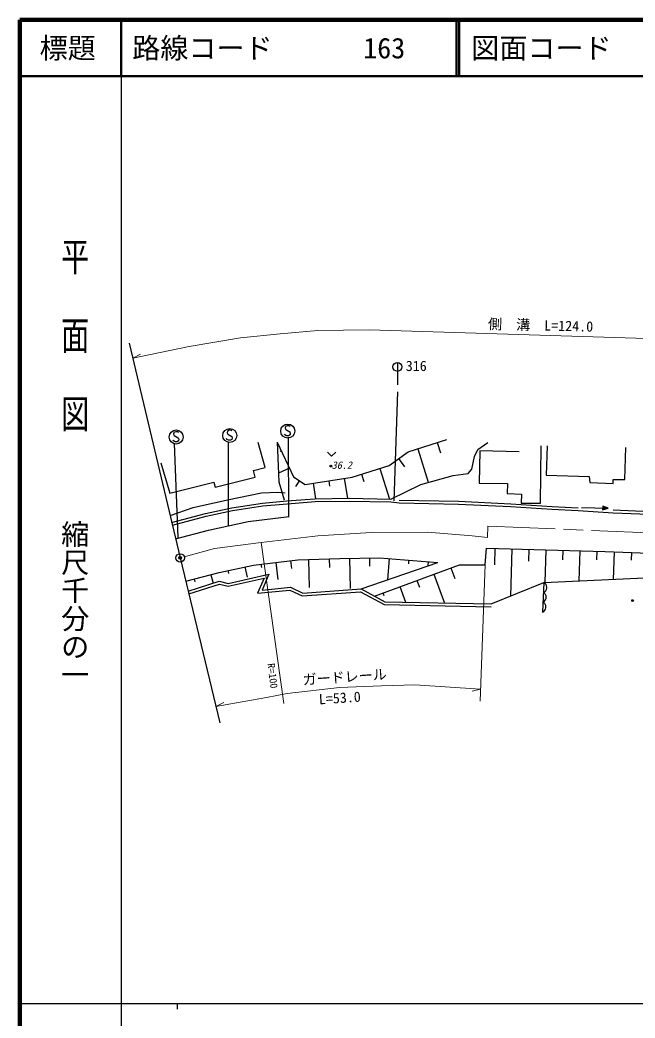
# Model space of a CAD drawing. Units: millimetres, scale not verified. Extents: x 40000 to 680000, y 20000 to 380000.
# Drawn here: x 40000 to 149554, y 202409 to 380000 of the extents above; entities that cross this region are included whole.
import ezdxf
from ezdxf.enums import TextEntityAlignment as Align

# ---------------------------------------------------------------- set-up
doc = ezdxf.new("R2010")
doc.units = ezdxf.units.MM
doc.header["$LTSCALE"] = 1000
doc.header["$PDMODE"] = 32
doc.header["$PDSIZE"] = 500
doc.linetypes.add('CHAIN', pattern=[18.5, 12, -1.5, 3.5, -1.5])
for name, color, linetype, lineweight in [('M-BGD', 7, 'Continuous', 25), ('M-BGD-EXST', 7, 'Continuous', 25), ('M-BMK', 2, 'CHAIN', 13), ('M-BMK-OTRS', 5, 'Continuous', 25), ('M-BMK-SRVR', 3, 'Continuous', 25), ('M-STR-HTXT', 7, 'Continuous', 13), ('M-STR-STRC', 7, 'Continuous', 25), ('M-TTL', 2, 'Continuous', 140), ('M-TTL-BAND', 7, 'Continuous', 25), ('M-TTL-LINE', 7, 'Continuous', 50)]:
    doc.layers.add(name, color=color, linetype=linetype, lineweight=lineweight)
doc.layers.add('M-OTRS', color=6, linetype='Continuous')
doc.layers.add('M-TTL-TXT', color=7, linetype='Continuous')
doc.styles.add('@ＭＳ ゴシック', font='')
doc.styles.add('ＭＳ ゴシック', font='')
doc.styles.get('@ＭＳ ゴシック').set_extended_font_data('@MS Gothic')
doc.styles.get('ＭＳ ゴシック').set_extended_font_data('MS Gothic')

msp = doc.modelspace()

# ---------------------------------------------------------------- linework, layer by layer
at = {"layer": 'M-BGD'}
for p, q in [((83674, 300343), (82447, 304791)), ((85821, 304867), (88735, 298732)), ((85821, 304867), (86128, 297812)), ((109134, 303180), (116036, 305327)), ((110860, 303717), (112721, 297736)), ((114311, 304791), (114878, 302967)), ((121579, 303573), (123343, 304800)), ((132729, 294043), (132852, 304227)), ((133895, 304227), (133711, 299012)), ((147760, 298215), (147883, 303920)), ((86549, 303334), (86355, 303241)), ((94755, 303089), (95505, 302369)), ((95505, 302369), (96255, 303089)), ((105760, 300726), (109134, 303180)), ((107447, 301953), (108496, 300511)), ((120506, 300045), (120966, 302346)), ((120966, 302346), (121579, 303573)), ((121931, 303307), (121808, 297601)), ((128925, 303184), (121931, 303307)), ((65115, 301186), (66725, 295818)), ((81603, 299806), (83674, 300343)), ((88007, 300266), (86061, 299342)), ((99165, 298655), (105760, 300726)), ((104111, 300208), (105828, 294741)), ((74778, 296892), (81910, 298655)), ((81910, 298655), (81603, 299806)), ((88735, 298732), (90806, 297352)), ((90806, 297352), (99165, 298655)), ((97772, 298438), (98326, 294886)), ((100814, 299173), (101224, 297866)), ((111380, 297361), (117131, 298971)), ((117131, 298971), (119816, 299278)), ((119816, 299278), (120506, 300045)), ((133711, 299012), (141380, 298767)), ((141380, 298767), (141502, 297724)), ((66725, 295818), (74548, 297735)), ((74548, 297735), (74778, 296892)), ((86128, 297812), (87048, 294591)), ((89770, 298042), (89084, 297012)), ((92199, 297569), (92629, 294814)), ((94985, 298004), (95133, 297057)), ((106080, 294735), (111380, 297361)), ((121808, 297601), (126839, 297540)), ((126839, 297540), (126778, 295761)), ((141502, 297724), (145674, 297540)), ((145674, 297540), (145674, 298215)), ((145674, 298215), (147760, 298215)), ((76989, 294607), (83029, 295854)), ((83029, 295854), (85904, 295950)), ((85904, 295950), (87246, 295854)), ((87532, 294427), (92536, 294812)), ((92536, 294812), (98619, 294889)), ((98619, 294889), (106087, 294735)), ((126778, 295761), (129355, 295638)), ((129355, 295638), (129293, 294043)), ((66740, 291829), (70854, 293265)), ((70854, 293265), (76989, 294607)), ((73040, 292192), (77743, 293194)), ((77743, 293194), (83218, 294042)), ((77834, 292702), (83279, 293546)), ((83218, 294042), (87532, 294427)), ((83279, 293546), (87573, 293929)), ((87573, 293929), (92558, 294313)), ((92558, 294313), (98617, 294389)), ((98617, 294389), (106055, 294236)), ((106055, 294236), (107512, 294083)), ((107512, 294083), (118101, 293860)), ((107544, 294582), (118119, 294360)), ((118101, 293860), (127380, 293400)), ((118119, 294360), (127408, 293899)), ((127380, 293400), (134743, 292940)), ((127408, 293899), (134770, 293439)), ((129293, 294043), (132729, 294043)), ((134770, 293439), (139448, 293209)), ((140024, 293272), (144778, 293119)), ((143789, 293471), (143769, 292831)), ((143769, 292831), (144778, 293119)), ((144778, 293119), (143789, 293471)), ((143827, 293409), (143810, 292890)), ((143810, 292890), (144658, 293123)), ((144658, 293123), (143827, 293409)), ((143865, 293348), (143852, 292948)), ((143852, 292948), (144538, 293126)), ((144538, 293126), (143865, 293348)), ((143903, 293287), (143894, 293007)), ((143894, 293007), (144419, 293130)), ((144419, 293130), (143903, 293287)), ((143941, 293226), (143936, 293066)), ((143936, 293066), (144299, 293134)), ((144299, 293134), (143941, 293226)), ((143979, 293164), (143978, 293124)), ((143978, 293124), (144139, 293139)), ((144139, 293139), (143979, 293164)), ((67018, 290608), (73040, 292192)), ((67145, 290124), (73156, 291705)), ((73156, 291705), (77834, 292702)), ((134743, 292940), (139421, 292710)), ((139421, 292710), (145632, 292326)), ((145632, 292326), (169509, 291326)), ((145658, 292825), (169533, 291826)), ((122884, 283067), (123075, 286038)), ((123075, 286038), (144258, 285424)), ((124588, 285995), (124503, 283067)), ((89519, 283959), (96948, 284198)), ((96948, 284198), (104018, 284318)), ((98716, 284228), (98807, 278828)), ((102251, 284288), (102276, 282799)), ((104018, 284318), (114443, 283479)), ((105756, 284178), (105451, 280395)), ((127614, 285907), (127370, 277483)), ((130641, 285819), (130579, 283692)), ((133667, 285731), (133498, 279913)), ((136693, 285643), (136644, 283965)), ((139719, 285556), (139563, 280186)), ((142745, 285468), (142700, 283924)), ((144258, 285424), (169188, 284520)), ((145816, 285367), (145638, 280459)), ((148933, 285254), (148882, 283858)), ((75499, 281682), (81611, 283000)), ((80083, 282671), (80479, 280832)), ((81611, 283000), (89519, 283959)), ((82929, 283160), (83000, 282574)), ((85565, 283479), (85937, 280411)), ((88201, 283799), (88373, 282377)), ((91377, 284019), (91539, 278995)), ((95091, 284139), (95142, 282570)), ((100754, 278783), (114443, 283479)), ((103120, 277493), (118282, 283067)), ((109231, 283899), (109176, 283218)), ((112706, 283619), (112645, 282863)), ((116766, 282509), (117463, 280613)), ((118282, 283067), (122884, 283067)), ((69536, 280131), (75499, 281682)), ((74009, 281294), (74402, 279780)), ((77027, 282012), (77132, 281527)), ((77062, 279232), (83484, 280670)), ((77068, 279746), (84329, 281372)), ((83484, 280670), (82334, 277986)), ((84329, 281372), (83127, 278568)), ((113733, 281395), (115622, 276257)), ((133319, 279905), (152530, 280769)), ((69964, 278359), (75511, 280135)), ((70082, 277871), (75528, 279616)), ((71027, 280519), (71158, 280015)), ((75511, 280135), (77068, 279746)), ((75528, 279616), (77062, 279232)), ((83127, 278568), (88175, 279073)), ((88175, 279073), (90386, 278015)), ((107668, 279165), (108686, 276396)), ((110701, 280280), (111137, 279094)), ((123948, 276089), (133319, 279905)), ((133319, 279905), (133089, 274613)), ((133494, 279793), (133319, 279908)), ((133597, 279680), (133494, 279793)), ((133699, 279531), (133597, 279680)), ((133798, 279311), (133699, 279531)), ((133769, 278664), (133815, 278878)), ((133824, 279094), (133798, 279311)), ((133815, 278878), (133824, 279094)), ((82334, 277986), (88086, 278561)), ((88086, 278561), (90291, 277507)), ((90291, 277507), (100644, 278274)), ((90386, 278015), (100754, 278783)), ((100644, 278274), (104862, 275973)), ((100754, 278783), (104994, 276470)), ((104636, 278050), (104811, 277575)), ((133241, 278110), (133425, 278210)), ((133406, 278001), (133241, 278110)), ((133504, 277894), (133406, 278001)), ((133425, 278210), (133538, 278313)), ((133600, 277754), (133504, 277894)), ((133538, 278313), (133652, 278452)), ((133693, 277546), (133600, 277754)), ((133652, 278452), (133769, 278664)), ((133666, 276934), (133709, 277137)), ((133718, 277341), (133693, 277546)), ((133709, 277137), (133718, 277341)), ((104862, 275973), (123938, 275590)), ((104994, 276470), (123948, 276089)), ((133167, 276412), (133341, 276506)), ((133342, 276296), (133167, 276412)), ((133341, 276506), (133448, 276604)), ((133445, 276183), (133342, 276296)), ((133547, 276035), (133445, 276183)), ((133448, 276604), (133555, 276735)), ((133646, 275814), (133547, 276035)), ((133555, 276735), (133666, 276934)), ((133617, 275167), (133663, 275381)), ((133672, 275597), (133646, 275814)), ((133663, 275381), (133672, 275597)), ((133089, 274613), (133273, 274713)), ((133273, 274713), (133386, 274817)), ((133386, 274817), (133500, 274956)), ((133500, 274956), (133617, 275167))]:
    msp.add_line(p, q, dxfattribs=at)
for centre, radius in [((95372, 300620), 150), ((95372, 300620), 90), ((95372, 300620), 30), ((149104, 276687), 150), ((149104, 276687), 90), ((149104, 276687), 30)]:
    msp.add_circle(centre, radius, dxfattribs=at)
at = {"layer": 'M-BGD-EXST'}
for p, q in [((87299, 307653), (87249, 307353)), ((87249, 307353), (87349, 307103)), ((87599, 307803), (87299, 307653)), ((87799, 307803), (87599, 307803)), ((87999, 307753), (87799, 307803)), ((88099, 307653), (87999, 307753)), ((67426, 306593), (67376, 306293)), ((67376, 306293), (67476, 306043)), ((67726, 306743), (67426, 306593)), ((67476, 306043), (68176, 305643)), ((67926, 306743), (67726, 306743)), ((68126, 306693), (67926, 306743)), ((68226, 306593), (68126, 306693)), ((68176, 305643), (68276, 305393)), ((76865, 305358), (76765, 305508)), ((76965, 306858), (76915, 306558)), ((76915, 306558), (77015, 306308)), ((77265, 307008), (76965, 306858)), ((77015, 306308), (77715, 305908)), ((77465, 307008), (77265, 307008)), ((77665, 306958), (77465, 307008)), ((77765, 306858), (77665, 306958)), ((77715, 305908), (77815, 305658)), ((77815, 305658), (77765, 305358)), ((87199, 306153), (87099, 306303)), ((87499, 306003), (87199, 306153)), ((87349, 307103), (88049, 306703)), ((87849, 306003), (87499, 306003)), ((87885, 291556), (87804, 305762)), ((88099, 306153), (87849, 306003)), ((88049, 306703), (88149, 306453)), ((88149, 306453), (88099, 306153)), ((67326, 305093), (67226, 305243)), ((67626, 304943), (67326, 305093)), ((68159, 287904), (67510, 304626)), ((67976, 304943), (67626, 304943)), ((68226, 305093), (67976, 304943)), ((68276, 305393), (68226, 305093)), ((77165, 305208), (76865, 305358)), ((77515, 305208), (77165, 305208)), ((77170, 290014), (77170, 304869)), ((77765, 305358), (77515, 305208))]:
    msp.add_line(p, q, dxfattribs=at)
for centre in [(77365, 306058), (87699, 306853), (67826, 305793)]:
    msp.add_circle(centre, 1250, dxfattribs=at)
at = {"layer": 'M-BMK'}
for p, q in [((123245, 287916), (123341, 289929)), ((123341, 289929), (166740, 288120)), ((82936, 287032), (93049, 288204)), ((93049, 288204), (102539, 288779)), ((102539, 288779), (112604, 288875)), ((112604, 288875), (120561, 288204)), ((120561, 288204), (123245, 287916)), ((69257, 284482), (74668, 285954)), ((74668, 285954), (82936, 287032))]:
    msp.add_line(p, q, dxfattribs=at)
at = {"layer": 'M-BMK-OTRS'}
for p, q in [((59450, 322501), (68533, 284285)), ((68533, 284285), (75627, 254918))]:
    msp.add_line(p, q, dxfattribs=at)
at = {"layer": 'M-BMK-SRVR'}
for radius in [750, 30]:
    msp.add_circle((68533, 284285), radius, dxfattribs=at)
at = {"layer": 'M-OTRS'}
msp.add_point((68533, 284285), dxfattribs=at)
at = {"layer": 'M-STR-HTXT'}
for p, q in [((70133, 321909), (79270, 323466)), ((79270, 323466), (86325, 324156)), ((86325, 324156), (93074, 324770)), ((93074, 324770), (102179, 324862)), ((189943, 322109), (102179, 324862)), ((60092, 319803), (70133, 321909)), ((60092, 319803), (61473, 320522)), ((82936, 287032), (87010, 258393)), ((122884, 283067), (121969, 258815)), ((87620, 260149), (96899, 261222)), ((96899, 261222), (104414, 261529)), ((104414, 261529), (110320, 261683)), ((122048, 260910), (110320, 261683)), ((74918, 257855), (83938, 259459)), ((83938, 259459), (87620, 260149)), ((122048, 260910), (120524, 260590)), ((74918, 257855), (76321, 258531))]:
    msp.add_line(p, q, dxfattribs=at)
at = {"layer": 'M-STR-STRC'}
for p, q in [((107238, 319076), (107238, 315076)), ((107217, 313840), (106604, 294438)), ((80652, 290789), (87961, 291628)), ((73582, 289231), (80652, 290789)), ((67727, 287677), (73582, 289231))]:
    msp.add_line(p, q, dxfattribs=at)
msp.add_circle((107238, 318276), 800, dxfattribs=at)
at = {"layer": 'M-TTL'}
for p, q in [((40000, 380000), (40000, 20000)), ((680000, 380000), (40000, 380000))]:
    msp.add_line(p, q, dxfattribs=at)
at = {"layer": 'M-TTL-BAND'}
for p, q in [((58000, 370000), (58000, 20000)), ((40000, 205000), (579000, 205000)), ((68000, 205000), (68000, 204000))]:
    msp.add_line(p, q, dxfattribs=at)
at = {"layer": 'M-TTL-LINE'}
for p, q in [((58000, 380000), (58000, 370000)), ((117750, 380000), (117750, 370000)), ((118250, 380000), (118250, 370000)), ((40000, 370000), (680000, 370000))]:
    msp.add_line(p, q, dxfattribs=at)

# ---------------------------------------------------------------- texts
at = {"layer": 'M-BGD', "style": 'ＭＳ ゴシック', "oblique": 15}
msp.add_text('36.2', height=1320, dxfattribs=at).set_placement((95527, 299739), align=Align.BOTTOM_LEFT)
at = {"layer": 'M-STR-HTXT', "style": 'ＭＳ ゴシック'}
for s, height, rotation, p in [('側\u3000溝\u3000L=124.0', 1833, 358.5, (123340, 324465)), ('R=100', 1320, 277.1, (83686, 265402)), ('ガードレール', 1833, 3.9, (90452, 261138)), ('L=53.0', 1833, 3.8, (93327, 257663))]:
    msp.add_text(s, height=height, rotation=rotation, dxfattribs=at).set_placement(p, align=Align.BOTTOM_LEFT)
at = {"layer": 'M-STR-STRC', "style": 'ＭＳ ゴシック'}
msp.add_text('316', height=1833, dxfattribs=at).set_placement((108717, 316980), align=Align.BOTTOM_LEFT)
at = {"layer": 'M-TTL-BAND', "style": '@ＭＳ ゴシック', "width": 1.4}
msp.add_text('平  面  図', height=3666, rotation=270, dxfattribs=at).set_placement((49777, 306475), align=Align.MIDDLE_RIGHT)
at = {"layer": 'M-TTL-BAND', "style": '@ＭＳ ゴシック'}
msp.add_text('縮尺千分の一', height=3666, rotation=270, dxfattribs=at).set_placement((49777, 261030), align=Align.MIDDLE_RIGHT)
at = {"layer": 'M-TTL-TXT', "style": 'ＭＳ ゴシック'}
msp.add_text('標題', height=3666, dxfattribs=at).set_placement((48500, 375000), align=Align.MIDDLE_CENTER)
for s, p in [('路線コード', (60000, 375000)), ('163', (101142, 375000)), ('163', (101142, 375000)), ('図面コード', (120380, 375000))]:
    msp.add_text(s, height=3666, dxfattribs=at).set_placement(p, align=Align.MIDDLE_LEFT)

doc.saveas('drawing.dxf')
